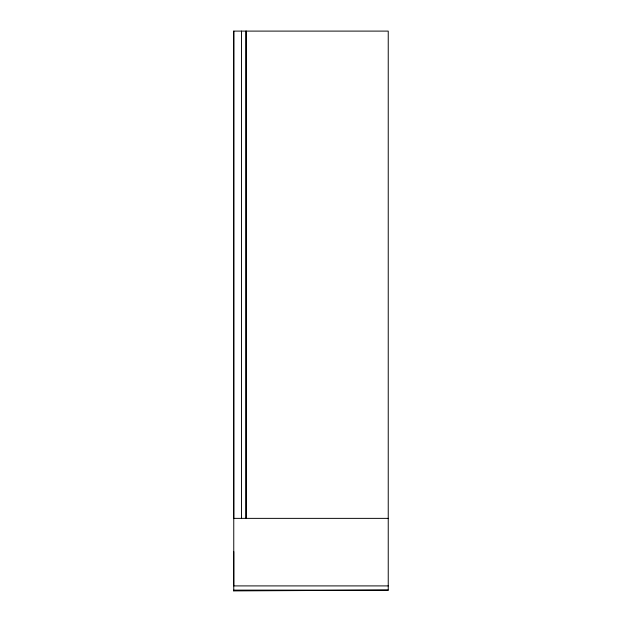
<?xml version="1.0" encoding="UTF-8"?>
<svg xmlns="http://www.w3.org/2000/svg" width="622" height="622" viewBox="0 0 622 622"><rect width="100%" height="100%" fill="white"/><g stroke="black" fill="none" stroke-linecap="round" stroke-linejoin="round"><path stroke-width="0.93" d="M233.763 551.597L233.763 585.908L388.237 585.908M233.763 31.1L233.763 590.9L388.237 590.13L388.237 31.1L233.763 31.1L233.763 518.367L388.237 518.367M233.763 590.9L233.763 590.13L388.237 590.13M241.492 518.367L241.492 31.1M246.048 31.1L246.048 518.367L246.048 31.1"/></g></svg>
